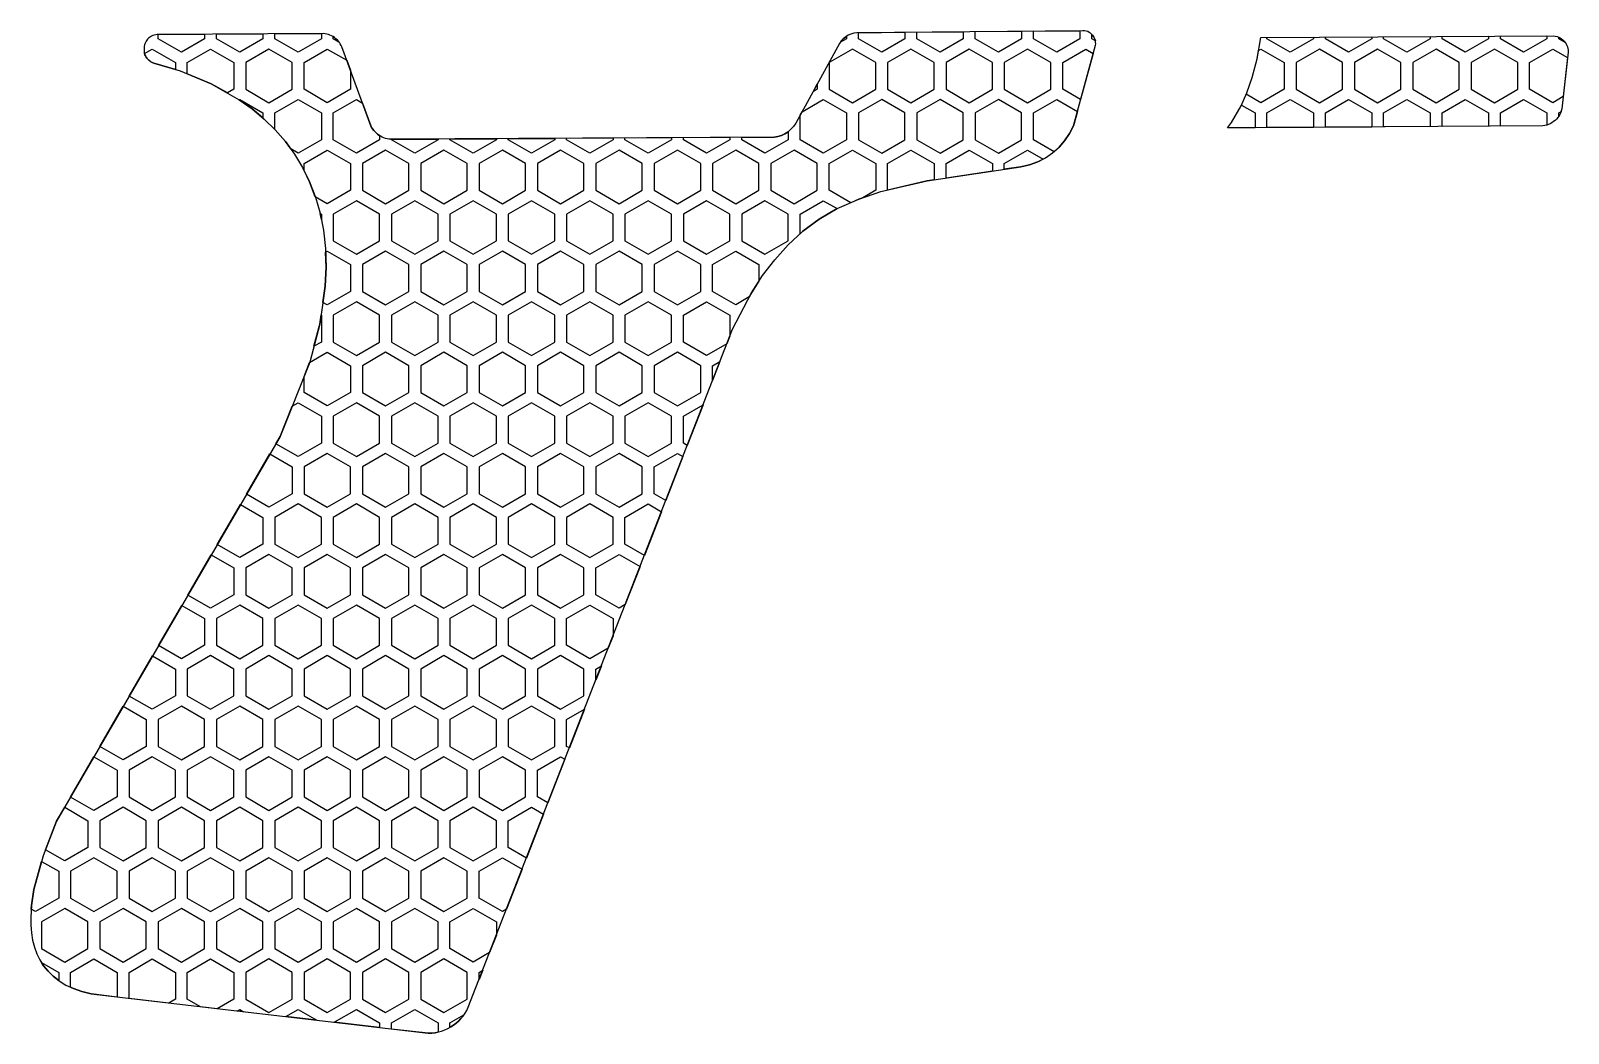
# Model space of a CAD drawing. Header units: millimetres. Extents: x 18 to 147, y -285 to -201.
import ezdxf

# ---------------------------------------------------------------- set-up
doc = ezdxf.new("R2010")
doc.units = ezdxf.units.MM
for name, color, linetype in [('outline_1', 3, 'Continuous'), ('outline_2', 3, 'Continuous'), ('pattern', 5, 'Continuous')]:
    doc.layers.add(name, color=color, linetype=linetype)

msp = doc.modelspace()

# ---------------------------------------------------------------- linework, layer by layer
at = {"layer": 'outline_1'}
msp.add_lwpolyline([(118.02, -208.81), (118.36, -208.35), (119.17, -206.95), (119.64, -205.88), (120.1, -204.58), (120.51, -203.03), (120.82, -201.22), (145.39, -201.09), (145.53, -201.11), (145.67, -201.15), (145.81, -201.2), (145.94, -201.26), (146.05, -201.34), (146.16, -201.43), (146.26, -201.53), (146.35, -201.64), (146.43, -201.76), (146.49, -201.89), (146.55, -202.02), (146.58, -202.16), (146.61, -202.3), (146.61, -202.45), (146.08, -207.21), (146.03, -207.37), (145.98, -207.53), (145.91, -207.68), (145.83, -207.82), (145.73, -207.95), (145.63, -208.08), (145.51, -208.19), (145.39, -208.29), (145.25, -208.38), (145.11, -208.46), (144.96, -208.53), (144.81, -208.58), (144.65, -208.62), (144.48, -208.65)], close=True, dxfattribs=at)
at = {"layer": 'outline_2'}
msp.add_lwpolyline([(105.89, -200.66), (86.92, -200.83), (86.67, -200.87), (86.42, -200.94), (86.19, -201.04), (85.98, -201.17), (85.78, -201.34), (85.61, -201.52), (85.47, -201.74), (81.79, -208.42), (81.61, -208.69), (81.39, -208.93), (81.14, -209.14), (80.87, -209.31), (80.59, -209.44), (80.29, -209.53), (80.14, -209.56), (79.99, -209.58), (47.8, -209.77), (47.65, -209.75), (47.5, -209.73), (47.35, -209.69), (47.21, -209.64), (47.07, -209.58), (46.93, -209.51), (46.81, -209.43), (46.69, -209.34), (46.57, -209.24), (46.47, -209.13), (46.37, -209.02), (46.28, -208.9), (46.2, -208.77), (46.13, -208.63), (43.71, -202.02), (43.64, -201.89), (43.57, -201.76), (43.49, -201.64), (43.4, -201.53), (43.3, -201.42), (43.19, -201.33), (43.08, -201.24), (42.96, -201.16), (42.83, -201.09), (42.7, -201.03), (42.57, -200.98), (42.43, -200.95), (42.29, -200.92), (42.14, -200.9), (28.2, -200.98), (28.08, -201), (27.96, -201.03), (27.84, -201.07), (27.74, -201.11), (27.64, -201.17), (27.55, -201.23), (27.47, -201.3), (27.4, -201.38), (27.33, -201.46), (27.27, -201.55), (27.22, -201.65), (27.18, -201.75), (27.15, -201.85), (27.12, -201.95), (27.1, -202.05), (27.1, -202.16), (27.1, -202.27), (27.1, -202.37), (27.12, -202.48), (27.15, -202.58), (27.18, -202.68), (27.23, -202.78), (27.28, -202.88), (27.34, -202.97), (27.41, -203.05), (27.49, -203.13), (27.58, -203.2), (27.68, -203.27), (27.79, -203.32), (27.91, -203.37), (30.13, -204.04), (32.73, -205.11), (35.09, -206.45), (36.17, -207.22), (37.18, -208.07), (38.11, -208.98), (38.96, -209.96), (39.73, -211.02), (40.41, -212.15), (40.99, -213.35), (41.48, -214.62), (41.87, -215.97), (42.16, -217.39), (42.33, -218.92), (42.38, -220.5), (42.31, -222.09), (41.84, -225.29), (41, -228.48), (38.51, -234.7), (19.76, -266.98), (18.63, -269.89), (17.86, -272.71), (17.66, -274.06), (17.59, -275.04), (17.6, -275.7), (17.65, -276.34), (17.75, -276.95), (17.9, -277.54), (18.11, -278.1), (18.36, -278.62), (18.67, -279.12), (19.05, -279.57), (19.48, -279.99), (19.98, -280.38), (20.54, -280.72), (21.17, -281.01), (21.87, -281.27), (22.65, -281.47), (50.95, -284.77), (51.24, -284.75), (51.52, -284.72), (51.8, -284.66), (52.07, -284.59), (52.34, -284.49), (52.59, -284.38), (52.84, -284.24), (53.07, -284.09), (53.29, -283.92), (53.5, -283.74), (53.69, -283.54), (53.87, -283.32), (54.04, -283.09), (54.18, -282.85), (54.31, -282.59), (76.48, -225.71), (78.08, -222.64), (79, -221.21), (80.02, -219.87), (81.14, -218.62), (82.38, -217.48), (83.75, -216.47), (85.27, -215.59), (87.07, -214.8), (88.94, -214.16), (92.83, -213.26), (100.69, -212.08), (101.41, -211.92), (102.1, -211.67), (102.74, -211.33), (103.34, -210.92), (103.88, -210.44), (104.35, -209.9), (104.76, -209.29), (105.09, -208.63), (106.95, -201.88), (106.96, -201.75), (106.95, -201.62), (106.93, -201.49), (106.9, -201.37), (106.84, -201.25), (106.78, -201.14), (106.7, -201.04), (106.62, -200.95), (106.52, -200.87), (106.41, -200.8), (106.29, -200.74), (106.17, -200.7), (106.03, -200.67)], close=True, dxfattribs=at)
at = {"layer": 'pattern'}
for points in [[(32.18, -200.96), (32.18, -201.33), (30.23, -202.45), (28.28, -201.33), (28.28, -200.98)], [(37.08, -200.93), (37.08, -201.33), (35.13, -202.45), (33.18, -201.33), (33.18, -200.95)], [(41.98, -200.9), (41.98, -201.33), (40.03, -202.45), (38.08, -201.33), (38.08, -200.92)], [(43.08, -201.24), (43.19, -201.33), (43.3, -201.42), (43.4, -201.53), (43.46, -201.61), (42.98, -201.33), (42.98, -201.17)], [(85.61, -201.52), (85.78, -201.34), (85.98, -201.17), (86.05, -201.13), (86.05, -201.33), (85.55, -201.62)], [(90.95, -200.79), (90.95, -201.33), (89, -202.45), (87.05, -201.33), (87.05, -200.83)], [(95.84, -200.75), (95.84, -201.33), (93.9, -202.45), (91.95, -201.33), (91.95, -200.78)], [(100.74, -200.71), (100.74, -201.33), (98.79, -202.45), (96.84, -201.33), (96.84, -200.74)], [(105.64, -200.67), (105.64, -201.33), (103.69, -202.45), (101.74, -201.33), (101.74, -200.7)], [(106.7, -201.04), (106.78, -201.14), (106.84, -201.25), (106.9, -201.37), (106.93, -201.49), (106.93, -201.5), (106.64, -201.33), (106.64, -200.97)], [(125.23, -201.2), (125.23, -201.33), (123.28, -202.45), (121.33, -201.33), (121.33, -201.22)], [(130.12, -201.17), (130.12, -201.33), (128.18, -202.45), (126.23, -201.33), (126.23, -201.19)], [(135.02, -201.14), (135.02, -201.33), (133.07, -202.45), (131.12, -201.33), (131.12, -201.17)], [(139.92, -201.12), (139.92, -201.33), (137.97, -202.45), (136.02, -201.33), (136.02, -201.14)], [(144.82, -201.09), (144.82, -201.33), (142.87, -202.45), (140.92, -201.33), (140.92, -201.11)], [(145.94, -201.26), (146.05, -201.34), (146.16, -201.43), (146.26, -201.53), (146.35, -201.64), (145.82, -201.33), (145.82, -201.2)], [(27.91, -203.37), (27.79, -203.32), (27.68, -203.27), (27.58, -203.2), (27.49, -203.13), (27.41, -203.05), (27.34, -202.97), (27.28, -202.88), (27.23, -202.78), (27.18, -202.68), (27.15, -202.58), (27.14, -202.57), (27.78, -202.2), (29.73, -203.32), (29.73, -203.92)], [(32.73, -205.11), (30.73, -204.29), (30.73, -203.32), (32.68, -202.2), (34.63, -203.32), (34.63, -205.57), (34.09, -205.88)], [(39.53, -203.32), (37.58, -202.2), (35.63, -203.32), (35.63, -205.57), (37.58, -206.7), (39.53, -205.57)], [(44.42, -203.98), (44.42, -205.57), (42.48, -206.7), (40.53, -205.57), (40.53, -203.32), (42.48, -202.2), (44.12, -203.14)], [(88.5, -203.32), (86.55, -202.2), (84.6, -203.32), (84.6, -205.57), (86.55, -206.7), (88.5, -205.57)], [(93.4, -203.32), (91.45, -202.2), (89.5, -203.32), (89.5, -205.57), (91.45, -206.7), (93.4, -205.57)], [(98.29, -203.32), (96.34, -202.2), (94.4, -203.32), (94.4, -205.57), (96.34, -206.7), (98.29, -205.57)], [(103.19, -203.32), (101.24, -202.2), (99.29, -203.32), (99.29, -205.57), (101.24, -206.7), (103.19, -205.57)], [(105.69, -206.44), (104.19, -205.57), (104.19, -203.32), (106.14, -202.2), (106.76, -202.56)], [(119.64, -205.88), (120.1, -204.58), (120.51, -203.03), (120.63, -202.31), (120.83, -202.2), (122.78, -203.32), (122.78, -205.57), (120.83, -206.7), (119.6, -205.98)], [(127.68, -203.32), (125.73, -202.2), (123.78, -203.32), (123.78, -205.57), (125.73, -206.7), (127.68, -205.57)], [(132.57, -203.32), (130.62, -202.2), (128.68, -203.32), (128.68, -205.57), (130.62, -206.7), (132.57, -205.57)], [(137.47, -203.32), (135.52, -202.2), (133.57, -203.32), (133.57, -205.57), (135.52, -206.7), (137.47, -205.57)], [(142.37, -203.32), (140.42, -202.2), (138.47, -203.32), (138.47, -205.57), (140.42, -206.7), (142.37, -205.57)], [(146.19, -206.19), (145.32, -206.7), (143.37, -205.57), (143.37, -203.32), (145.32, -202.2), (146.56, -202.91)], [(83.6, -205.13), (83.6, -205.57), (83.25, -205.78)], [(36.17, -207.22), (35.1, -206.45), (35.13, -206.44), (37.08, -207.56), (37.08, -207.98)], [(38.96, -209.96), (38.11, -208.98), (38.08, -208.95), (38.08, -207.56), (40.03, -206.44), (41.98, -207.56), (41.98, -209.81), (40.03, -210.94), (39.41, -210.58)], [(46.13, -208.63), (46.2, -208.77), (46.28, -208.9), (46.37, -209.02), (46.47, -209.13), (46.57, -209.24), (46.69, -209.34), (46.81, -209.43), (46.87, -209.47), (46.87, -209.81), (44.92, -210.94), (42.98, -209.81), (42.98, -207.56), (44.92, -206.44), (45.43, -206.73)], [(82.32, -207.47), (84.1, -206.44), (86.05, -207.56), (86.05, -209.81), (84.1, -210.94), (82.15, -209.81), (82.15, -207.76)], [(90.95, -207.56), (89, -206.44), (87.05, -207.56), (87.05, -209.81), (89, -210.94), (90.95, -209.81)], [(95.84, -207.56), (93.9, -206.44), (91.95, -207.56), (91.95, -209.81), (93.9, -210.94), (95.84, -209.81)], [(100.74, -207.56), (98.79, -206.44), (96.84, -207.56), (96.84, -209.81), (98.79, -210.94), (100.74, -209.81)], [(105.09, -208.63), (104.76, -209.29), (104.35, -209.9), (103.88, -210.44), (103.47, -210.81), (101.74, -209.81), (101.74, -207.56), (103.69, -206.44), (105.42, -207.43)], [(119.17, -206.95), (119.19, -206.9), (120.33, -207.56), (120.33, -208.8), (118.02, -208.81), (118.36, -208.35)], [(121.33, -208.79), (121.33, -207.56), (123.28, -206.44), (125.23, -207.56), (125.23, -208.77)], [(126.23, -208.76), (126.23, -207.56), (128.18, -206.44), (130.12, -207.56), (130.12, -208.74)], [(131.12, -208.73), (131.12, -207.56), (133.07, -206.44), (135.02, -207.56), (135.02, -208.71)], [(136.02, -208.7), (136.02, -207.56), (137.97, -206.44), (139.92, -207.56), (139.92, -208.68)], [(144.81, -208.58), (144.65, -208.62), (144.48, -208.65), (140.92, -208.67), (140.92, -207.56), (142.87, -206.44), (144.82, -207.56), (144.82, -208.58)], [(145.98, -207.53), (145.91, -207.68), (145.83, -207.82), (145.82, -207.84), (145.82, -207.56), (146.01, -207.45)], [(51.77, -209.75), (51.77, -209.81), (49.82, -210.94), (47.87, -209.81), (47.87, -209.77)], [(56.67, -209.72), (56.67, -209.81), (54.72, -210.94), (52.77, -209.81), (52.77, -209.74)], [(61.56, -209.69), (61.56, -209.81), (59.62, -210.94), (57.67, -209.81), (57.67, -209.71)], [(66.46, -209.66), (66.46, -209.81), (64.51, -210.94), (62.56, -209.81), (62.56, -209.68)], [(71.36, -209.63), (71.36, -209.81), (69.41, -210.94), (67.46, -209.81), (67.46, -209.65)], [(76.26, -209.6), (76.26, -209.81), (74.31, -210.94), (72.36, -209.81), (72.36, -209.62)], [(79.99, -209.58), (80.14, -209.56), (80.29, -209.53), (80.59, -209.44), (80.87, -209.31), (81.14, -209.14), (81.15, -209.13), (81.15, -209.81), (79.2, -210.94), (77.26, -209.81), (77.26, -209.59)], [(40.99, -213.35), (40.53, -212.39), (40.53, -211.8), (42.48, -210.68), (44.42, -211.8), (44.42, -214.05), (42.48, -215.18), (41.47, -214.6)], [(49.32, -211.8), (47.37, -210.68), (45.42, -211.8), (45.42, -214.05), (47.37, -215.18), (49.32, -214.05)], [(54.22, -211.8), (52.27, -210.68), (50.32, -211.8), (50.32, -214.05), (52.27, -215.18), (54.22, -214.05)], [(59.12, -211.8), (57.17, -210.68), (55.22, -211.8), (55.22, -214.05), (57.17, -215.18), (59.12, -214.05)], [(64.01, -211.8), (62.06, -210.68), (60.12, -211.8), (60.12, -214.05), (62.06, -215.18), (64.01, -214.05)], [(68.91, -211.8), (66.96, -210.68), (65.01, -211.8), (65.01, -214.05), (66.96, -215.18), (68.91, -214.05)], [(73.81, -211.8), (71.86, -210.68), (69.91, -211.8), (69.91, -214.05), (71.86, -215.18), (73.81, -214.05)], [(78.7, -211.8), (76.76, -210.68), (74.81, -211.8), (74.81, -214.05), (76.76, -215.18), (78.7, -214.05)], [(83.6, -211.8), (81.65, -210.68), (79.7, -211.8), (79.7, -214.05), (81.65, -215.18), (83.6, -214.05)], [(87.07, -214.8), (86.4, -215.09), (84.6, -214.05), (84.6, -211.8), (86.55, -210.68), (88.5, -211.8), (88.5, -214.05), (87.42, -214.68)], [(92.83, -213.26), (89.5, -214.03), (89.5, -211.8), (91.45, -210.68), (93.4, -211.8), (93.4, -213.18)], [(94.4, -213.03), (94.4, -211.8), (96.34, -210.68), (98.29, -211.8), (98.29, -212.44)], [(102.1, -211.67), (101.41, -211.92), (100.69, -212.08), (99.29, -212.29), (99.29, -211.8), (101.24, -210.68), (102.55, -211.43)], [(46.87, -216.04), (44.92, -214.92), (42.98, -216.04), (42.98, -218.29), (44.92, -219.42), (46.87, -218.29)], [(51.77, -216.04), (49.82, -214.92), (47.87, -216.04), (47.87, -218.29), (49.82, -219.42), (51.77, -218.29)], [(56.67, -216.04), (54.72, -214.92), (52.77, -216.04), (52.77, -218.29), (54.72, -219.42), (56.67, -218.29)], [(61.56, -216.04), (59.62, -214.92), (57.67, -216.04), (57.67, -218.29), (59.62, -219.42), (61.56, -218.29)], [(66.46, -216.04), (64.51, -214.92), (62.56, -216.04), (62.56, -218.29), (64.51, -219.42), (66.46, -218.29)], [(71.36, -216.04), (69.41, -214.92), (67.46, -216.04), (67.46, -218.29), (69.41, -219.42), (71.36, -218.29)], [(76.26, -216.04), (74.31, -214.92), (72.36, -216.04), (72.36, -218.29), (74.31, -219.42), (76.26, -218.29)], [(81.15, -216.04), (79.2, -214.92), (77.26, -216.04), (77.26, -218.29), (79.2, -219.42), (81.15, -218.29)], [(83.75, -216.47), (82.38, -217.48), (82.15, -217.69), (82.15, -216.04), (84.1, -214.92), (85.27, -215.59)], [(41.88, -215.99), (41.98, -216.04), (41.98, -216.49)], [(42.31, -222.09), (42.38, -220.5), (42.34, -219.24), (42.48, -219.16), (44.42, -220.28), (44.42, -222.53), (42.48, -223.66), (42.11, -223.45)], [(49.32, -220.28), (47.37, -219.16), (45.42, -220.28), (45.42, -222.53), (47.37, -223.66), (49.32, -222.53)], [(54.22, -220.28), (52.27, -219.16), (50.32, -220.28), (50.32, -222.53), (52.27, -223.66), (54.22, -222.53)], [(59.12, -220.28), (57.17, -219.16), (55.22, -220.28), (55.22, -222.53), (57.17, -223.66), (59.12, -222.53)], [(64.01, -220.28), (62.06, -219.16), (60.12, -220.28), (60.12, -222.53), (62.06, -223.66), (64.01, -222.53)], [(68.91, -220.28), (66.96, -219.16), (65.01, -220.28), (65.01, -222.53), (66.96, -223.66), (68.91, -222.53)], [(73.81, -220.28), (71.86, -219.16), (69.91, -220.28), (69.91, -222.53), (71.86, -223.66), (73.81, -222.53)], [(78.08, -222.64), (77.89, -223), (76.76, -223.66), (74.81, -222.53), (74.81, -220.28), (76.76, -219.16), (78.7, -220.28), (78.7, -221.67)], [(46.87, -224.53), (44.92, -223.4), (42.98, -224.53), (42.98, -226.78), (44.92, -227.9), (46.87, -226.78)], [(51.77, -224.53), (49.82, -223.4), (47.87, -224.53), (47.87, -226.78), (49.82, -227.9), (51.77, -226.78)], [(56.67, -224.53), (54.72, -223.4), (52.77, -224.53), (52.77, -226.78), (54.72, -227.9), (56.67, -226.78)], [(61.56, -224.53), (59.62, -223.4), (57.67, -224.53), (57.67, -226.78), (59.62, -227.9), (61.56, -226.78)], [(66.46, -224.53), (64.51, -223.4), (62.56, -224.53), (62.56, -226.78), (64.51, -227.9), (66.46, -226.78)], [(71.36, -224.53), (69.41, -223.4), (67.46, -224.53), (67.46, -226.78), (69.41, -227.9), (71.36, -226.78)], [(76.01, -226.92), (74.31, -227.9), (72.36, -226.78), (72.36, -224.53), (74.31, -223.4), (76.26, -224.53), (76.26, -226.29)], [(41.84, -225.29), (41.96, -224.51), (41.98, -224.53), (41.98, -226.78), (41.35, -227.13)], [(40.99, -228.5), (42.48, -227.64), (44.42, -228.77), (44.42, -231.02), (42.48, -232.14), (40.53, -231.02), (40.53, -229.66)], [(49.32, -228.77), (47.37, -227.64), (45.42, -228.77), (45.42, -231.02), (47.37, -232.14), (49.32, -231.02)], [(54.22, -228.77), (52.27, -227.64), (50.32, -228.77), (50.32, -231.02), (52.27, -232.14), (54.22, -231.02)], [(59.12, -228.77), (57.17, -227.64), (55.22, -228.77), (55.22, -231.02), (57.17, -232.14), (59.12, -231.02)], [(64.01, -228.77), (62.06, -227.64), (60.12, -228.77), (60.12, -231.02), (62.06, -232.14), (64.01, -231.02)], [(68.91, -228.77), (66.96, -227.64), (65.01, -228.77), (65.01, -231.02), (66.96, -232.14), (68.91, -231.02)], [(73.81, -228.77), (71.86, -227.64), (69.91, -228.77), (69.91, -231.02), (71.86, -232.14), (73.81, -231.02)], [(74.81, -230.01), (74.81, -228.77), (75.43, -228.41)], [(38.51, -234.7), (39.52, -232.17), (40.03, -231.88), (41.98, -233.01), (41.98, -235.26), (40.03, -236.38), (38.16, -235.31)], [(46.87, -233.01), (44.92, -231.88), (42.98, -233.01), (42.98, -235.26), (44.92, -236.38), (46.87, -235.26)], [(51.77, -233.01), (49.82, -231.88), (47.87, -233.01), (47.87, -235.26), (49.82, -236.38), (51.77, -235.26)], [(56.67, -233.01), (54.72, -231.88), (52.77, -233.01), (52.77, -235.26), (54.72, -236.38), (56.67, -235.26)], [(61.56, -233.01), (59.62, -231.88), (57.67, -233.01), (57.67, -235.26), (59.62, -236.38), (61.56, -235.26)], [(66.46, -233.01), (64.51, -231.88), (62.56, -233.01), (62.56, -235.26), (64.51, -236.38), (66.46, -235.26)], [(71.36, -233.01), (69.41, -231.88), (67.46, -233.01), (67.46, -235.26), (69.41, -236.38), (71.36, -235.26)], [(72.69, -235.45), (72.36, -235.26), (72.36, -233.01), (74.01, -232.05)], [(37.66, -236.17), (39.53, -237.25), (39.53, -239.5), (37.58, -240.62), (35.7, -239.54)], [(44.42, -237.25), (42.48, -236.12), (40.53, -237.25), (40.53, -239.5), (42.48, -240.62), (44.42, -239.5)], [(49.32, -237.25), (47.37, -236.12), (45.42, -237.25), (45.42, -239.5), (47.37, -240.62), (49.32, -239.5)], [(54.22, -237.25), (52.27, -236.12), (50.32, -237.25), (50.32, -239.5), (52.27, -240.62), (54.22, -239.5)], [(59.12, -237.25), (57.17, -236.12), (55.22, -237.25), (55.22, -239.5), (57.17, -240.62), (59.12, -239.5)], [(64.01, -237.25), (62.06, -236.12), (60.12, -237.25), (60.12, -239.5), (62.06, -240.62), (64.01, -239.5)], [(68.91, -237.25), (66.96, -236.12), (65.01, -237.25), (65.01, -239.5), (66.96, -240.62), (68.91, -239.5)], [(70.89, -240.06), (69.91, -239.5), (69.91, -237.25), (71.86, -236.12), (72.32, -236.39)], [(35.2, -240.4), (37.08, -241.49), (37.08, -243.74), (35.13, -244.86), (33.24, -243.77)], [(41.98, -241.49), (40.03, -240.36), (38.08, -241.49), (38.08, -243.74), (40.03, -244.86), (41.98, -243.74)], [(46.87, -241.49), (44.92, -240.36), (42.98, -241.49), (42.98, -243.74), (44.92, -244.86), (46.87, -243.74)], [(51.77, -241.49), (49.82, -240.36), (47.87, -241.49), (47.87, -243.74), (49.82, -244.86), (51.77, -243.74)], [(56.67, -241.49), (54.72, -240.36), (52.77, -241.49), (52.77, -243.74), (54.72, -244.86), (56.67, -243.74)], [(61.56, -241.49), (59.62, -240.36), (57.67, -241.49), (57.67, -243.74), (59.62, -244.86), (61.56, -243.74)], [(66.46, -241.49), (64.51, -240.36), (62.56, -241.49), (62.56, -243.74), (64.51, -244.86), (66.46, -243.74)], [(69.09, -244.68), (67.46, -243.74), (67.46, -241.49), (69.41, -240.36), (70.52, -241.01)], [(32.74, -244.64), (34.63, -245.73), (34.63, -247.98), (32.68, -249.11), (30.78, -248.01)], [(39.53, -245.73), (37.58, -244.61), (35.63, -245.73), (35.63, -247.98), (37.58, -249.11), (39.53, -247.98)], [(44.42, -245.73), (42.48, -244.61), (40.53, -245.73), (40.53, -247.98), (42.48, -249.11), (44.42, -247.98)], [(49.32, -245.73), (47.37, -244.61), (45.42, -245.73), (45.42, -247.98), (47.37, -249.11), (49.32, -247.98)], [(54.22, -245.73), (52.27, -244.61), (50.32, -245.73), (50.32, -247.98), (52.27, -249.11), (54.22, -247.98)], [(59.12, -245.73), (57.17, -244.61), (55.22, -245.73), (55.22, -247.98), (57.17, -249.11), (59.12, -247.98)], [(64.01, -245.73), (62.06, -244.61), (60.12, -245.73), (60.12, -247.98), (62.06, -249.11), (64.01, -247.98)], [(67.48, -248.81), (66.96, -249.11), (65.01, -247.98), (65.01, -245.73), (66.96, -244.61), (68.72, -245.62)], [(30.28, -248.87), (32.18, -249.97), (32.18, -252.22), (30.23, -253.35), (28.32, -252.24)], [(37.08, -249.97), (35.13, -248.85), (33.18, -249.97), (33.18, -252.22), (35.13, -253.35), (37.08, -252.22)], [(41.98, -249.97), (40.03, -248.85), (38.08, -249.97), (38.08, -252.22), (40.03, -253.35), (41.98, -252.22)], [(46.87, -249.97), (44.92, -248.85), (42.98, -249.97), (42.98, -252.22), (44.92, -253.35), (46.87, -252.22)], [(51.77, -249.97), (49.82, -248.85), (47.87, -249.97), (47.87, -252.22), (49.82, -253.35), (51.77, -252.22)], [(56.67, -249.97), (54.72, -248.85), (52.77, -249.97), (52.77, -252.22), (54.72, -253.35), (56.67, -252.22)], [(61.56, -249.97), (59.62, -248.85), (57.67, -249.97), (57.67, -252.22), (59.62, -253.35), (61.56, -252.22)], [(66.06, -252.45), (64.51, -253.35), (62.56, -252.22), (62.56, -249.97), (64.51, -248.85), (66.46, -249.97), (66.46, -251.42)], [(27.82, -253.11), (29.73, -254.21), (29.73, -256.46), (27.78, -257.59), (25.86, -256.48)], [(34.63, -254.21), (32.68, -253.09), (30.73, -254.21), (30.73, -256.46), (32.68, -257.59), (34.63, -256.46)], [(39.53, -254.21), (37.58, -253.09), (35.63, -254.21), (35.63, -256.46), (37.58, -257.59), (39.53, -256.46)], [(44.42, -254.21), (42.48, -253.09), (40.53, -254.21), (40.53, -256.46), (42.48, -257.59), (44.42, -256.46)], [(49.32, -254.21), (47.37, -253.09), (45.42, -254.21), (45.42, -256.46), (47.37, -257.59), (49.32, -256.46)], [(54.22, -254.21), (52.27, -253.09), (50.32, -254.21), (50.32, -256.46), (52.27, -257.59), (54.22, -256.46)], [(59.12, -254.21), (57.17, -253.09), (55.22, -254.21), (55.22, -256.46), (57.17, -257.59), (59.12, -256.46)], [(64.01, -254.21), (62.06, -253.09), (60.12, -254.21), (60.12, -256.46), (62.06, -257.59), (64.01, -256.46)], [(65.01, -255.14), (65.01, -254.21), (65.48, -253.94)], [(25.36, -257.34), (27.28, -258.45), (27.28, -260.7), (25.34, -261.83), (23.4, -260.71)], [(32.18, -258.45), (30.23, -257.33), (28.28, -258.45), (28.28, -260.7), (30.23, -261.83), (32.18, -260.7)], [(37.08, -258.45), (35.13, -257.33), (33.18, -258.45), (33.18, -260.7), (35.13, -261.83), (37.08, -260.7)], [(41.98, -258.45), (40.03, -257.33), (38.08, -258.45), (38.08, -260.7), (40.03, -261.83), (41.98, -260.7)], [(46.87, -258.45), (44.92, -257.33), (42.98, -258.45), (42.98, -260.7), (44.92, -261.83), (46.87, -260.7)], [(51.77, -258.45), (49.82, -257.33), (47.87, -258.45), (47.87, -260.7), (49.82, -261.83), (51.77, -260.7)], [(56.67, -258.45), (54.72, -257.33), (52.77, -258.45), (52.77, -260.7), (54.72, -261.83), (56.67, -260.7)], [(61.56, -258.45), (59.62, -257.33), (57.67, -258.45), (57.67, -260.7), (59.62, -261.83), (61.56, -260.7)], [(62.79, -260.83), (62.56, -260.7), (62.56, -258.45), (64.05, -257.59)], [(22.9, -261.58), (24.84, -262.69), (24.84, -264.94), (22.89, -266.07), (20.94, -264.95)], [(29.73, -262.69), (27.78, -261.57), (25.84, -262.69), (25.84, -264.94), (27.78, -266.07), (29.73, -264.94)], [(34.63, -262.69), (32.68, -261.57), (30.73, -262.69), (30.73, -264.94), (32.68, -266.07), (34.63, -264.94)], [(39.53, -262.69), (37.58, -261.57), (35.63, -262.69), (35.63, -264.94), (37.58, -266.07), (39.53, -264.94)], [(44.42, -262.69), (42.48, -261.57), (40.53, -262.69), (40.53, -264.94), (42.48, -266.07), (44.42, -264.94)], [(49.32, -262.69), (47.37, -261.57), (45.42, -262.69), (45.42, -264.94), (47.37, -266.07), (49.32, -264.94)], [(54.22, -262.69), (52.27, -261.57), (50.32, -262.69), (50.32, -264.94), (52.27, -266.07), (54.22, -264.94)], [(59.12, -262.69), (57.17, -261.57), (55.22, -262.69), (55.22, -264.94), (57.17, -266.07), (59.12, -264.94)], [(60.99, -265.45), (60.12, -264.94), (60.12, -262.69), (62.06, -261.57), (62.42, -261.78)], [(19.76, -266.98), (20.44, -265.81), (22.39, -266.94), (22.39, -269.19), (20.44, -270.31), (18.83, -269.38)], [(27.28, -266.94), (25.34, -265.81), (23.39, -266.94), (23.39, -269.19), (25.34, -270.31), (27.28, -269.19)], [(32.18, -266.94), (30.23, -265.81), (28.28, -266.94), (28.28, -269.19), (30.23, -270.31), (32.18, -269.19)], [(37.08, -266.94), (35.13, -265.81), (33.18, -266.94), (33.18, -269.19), (35.13, -270.31), (37.08, -269.19)], [(41.98, -266.94), (40.03, -265.81), (38.08, -266.94), (38.08, -269.19), (40.03, -270.31), (41.98, -269.19)], [(46.87, -266.94), (44.92, -265.81), (42.98, -266.94), (42.98, -269.19), (44.92, -270.31), (46.87, -269.19)], [(51.77, -266.94), (49.82, -265.81), (47.87, -266.94), (47.87, -269.19), (49.82, -270.31), (51.77, -269.19)], [(56.67, -266.94), (54.72, -265.81), (52.77, -266.94), (52.77, -269.19), (54.72, -270.31), (56.67, -269.19)], [(59.19, -270.07), (57.67, -269.19), (57.67, -266.94), (59.62, -265.81), (60.62, -266.39)], [(17.66, -274.06), (17.86, -272.71), (18.5, -270.35), (19.94, -271.18), (19.94, -273.43), (17.99, -274.55), (17.64, -274.35)], [(24.84, -271.18), (22.89, -270.05), (20.94, -271.18), (20.94, -273.43), (22.89, -274.55), (24.84, -273.43)], [(29.73, -271.18), (27.78, -270.05), (25.84, -271.18), (25.84, -273.43), (27.78, -274.55), (29.73, -273.43)], [(34.63, -271.18), (32.68, -270.05), (30.73, -271.18), (30.73, -273.43), (32.68, -274.55), (34.63, -273.43)], [(39.53, -271.18), (37.58, -270.05), (35.63, -271.18), (35.63, -273.43), (37.58, -274.55), (39.53, -273.43)], [(44.42, -271.18), (42.48, -270.05), (40.53, -271.18), (40.53, -273.43), (42.48, -274.55), (44.42, -273.43)], [(49.32, -271.18), (47.37, -270.05), (45.42, -271.18), (45.42, -273.43), (47.37, -274.55), (49.32, -273.43)], [(54.22, -271.18), (52.27, -270.05), (50.32, -271.18), (50.32, -273.43), (52.27, -274.55), (54.22, -273.43)], [(57.53, -274.35), (57.17, -274.55), (55.22, -273.43), (55.22, -271.18), (57.17, -270.05), (58.83, -271.01)], [(22.39, -275.42), (20.44, -274.29), (18.49, -275.42), (18.49, -277.67), (20.44, -278.79), (22.39, -277.67)], [(27.28, -275.42), (25.34, -274.29), (23.39, -275.42), (23.39, -277.67), (25.34, -278.79), (27.28, -277.67)], [(32.18, -275.42), (30.23, -274.29), (28.28, -275.42), (28.28, -277.67), (30.23, -278.79), (32.18, -277.67)], [(37.08, -275.42), (35.13, -274.29), (33.18, -275.42), (33.18, -277.67), (35.13, -278.79), (37.08, -277.67)], [(41.98, -275.42), (40.03, -274.29), (38.08, -275.42), (38.08, -277.67), (40.03, -278.79), (41.98, -277.67)], [(46.87, -275.42), (44.92, -274.29), (42.98, -275.42), (42.98, -277.67), (44.92, -278.79), (46.87, -277.67)], [(51.77, -275.42), (49.82, -274.29), (47.87, -275.42), (47.87, -277.67), (49.82, -278.79), (51.77, -277.67)], [(56.1, -277.99), (54.72, -278.79), (52.77, -277.67), (52.77, -275.42), (54.72, -274.29), (56.67, -275.42), (56.67, -276.55)], [(22.65, -281.47), (21.87, -281.27), (21.17, -281.01), (20.94, -280.91), (20.94, -279.66), (22.89, -278.53), (24.84, -279.66), (24.84, -281.73)], [(25.84, -281.84), (25.84, -279.66), (27.78, -278.53), (29.73, -279.66), (29.73, -281.91), (29.17, -282.23)], [(31.83, -282.54), (30.73, -281.91), (30.73, -279.66), (32.68, -278.53), (34.63, -279.66), (34.63, -281.91), (33.25, -282.71)], [(39.53, -279.66), (37.58, -278.53), (35.63, -279.66), (35.63, -281.91), (37.58, -283.03), (39.53, -281.91)], [(44.42, -279.66), (42.48, -278.53), (40.53, -279.66), (40.53, -281.91), (42.48, -283.03), (44.42, -281.91)], [(49.32, -279.66), (47.37, -278.53), (45.42, -279.66), (45.42, -281.91), (47.37, -283.03), (49.32, -281.91)], [(54.22, -279.66), (52.27, -278.53), (50.32, -279.66), (50.32, -281.91), (52.27, -283.03), (54.22, -281.91)], [(19.48, -279.99), (19.05, -279.57), (18.67, -279.12), (18.49, -278.82), (19.94, -279.66), (19.94, -280.35)], [(55.22, -280.26), (55.22, -279.66), (55.52, -279.48)], [(34.91, -282.9), (35.13, -282.77), (35.46, -282.96)], [(38.99, -283.37), (40.03, -282.77), (41.59, -283.68)], [(43.06, -283.85), (44.92, -282.77), (46.87, -283.9), (46.87, -284.29)], [(51.52, -284.72), (51.24, -284.75), (50.95, -284.77), (47.87, -284.41), (47.87, -283.9), (49.82, -282.77), (51.77, -283.9), (51.77, -284.67)], [(53.87, -283.32), (53.69, -283.54), (53.5, -283.74), (53.29, -283.92), (53.07, -284.09), (52.84, -284.24), (52.77, -284.28), (52.77, -283.9), (53.94, -283.22)]]:
    msp.add_lwpolyline(points, close=True, dxfattribs=at)

doc.saveas('drawing.dxf')
